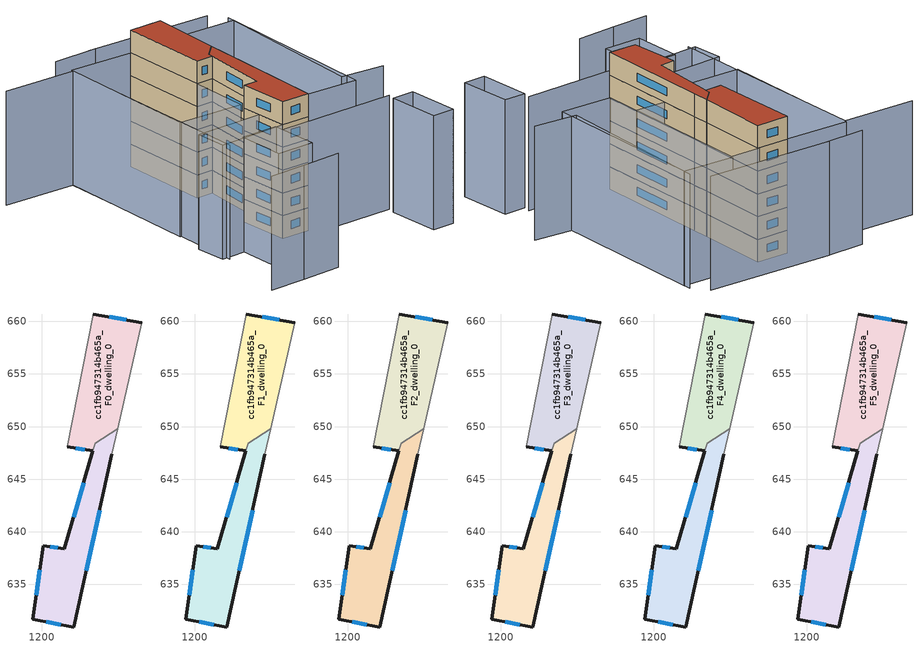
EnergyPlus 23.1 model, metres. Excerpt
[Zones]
cc1fb947314b465a_F0_dwelling_0
 floor ground (EU_floor_Construction): 1209.52,659.87 1207.22,649.8 1205.07,648.42 1204.86,647.68 1202.44,648.08 1204.9,660.7 z0
 wall outside (EU_wall_Construction): 1209.52,659.87 1204.9,660.7 / 1202.44,648.08 1204.86,647.68 z0:3
 wall adiabatic (EU_wall_Construction): 1204.9,660.7 1202.44,648.08 / 1207.22,649.8 1209.52,659.87 z0:3
 wall to cc1fb947314b465a_F0_dwelling_1 (EU_wall_Construction): 1205.08,648.42 1207.22,649.8 / 1204.86,647.68 1205.07,648.42 z0:3
 window (EU_Window_Construction): 1208.02,660.14 1206.4,660.43 / 1203.22,647.95 1204.07,647.81 z0.98:2.02
cc1fb947314b465a_F0_dwelling_1
 floor ground (EU_floor_Construction): 1207.22,649.8 1206.67,647.38 1203.06,630.94 1199.12,631.67 1200.15,638.67 1202.15,638.37 1204.86,647.68 1205.08,648.42 z0
 wall outside (EU_wall_Construction): 1204.86,647.68 1202.15,638.37 1200.15,638.67 1199.12,631.67 1203.06,630.94 1206.67,647.38 z0:3
 wall adiabatic (EU_wall_Construction): 1206.67,647.38 1207.22,649.8 z0:3
 window (EU_Window_Construction): 1204.23,636.29 1205.49,642.04 / 1200.4,631.43 1201.78,631.18 / 1199.81,636.4 1199.46,633.95 / 1201.5,638.47 1200.8,638.58 / 1203.98,644.65 1203.03,641.4 z0.98:2.02
cc1fb947314b465a_F1_dwelling_0
 floor to cc1fb947314b465a_F0_dwelling_0 (EU_floor_Construction): 1209.52,659.87 1207.22,649.8 1205.08,648.42 1204.86,647.68 1202.44,648.08 1204.9,660.7 z3
 wall outside (EU_wall_Construction): 1209.52,659.87 1204.9,660.7 / 1202.44,648.08 1204.86,647.68 z3:6
 wall adiabatic (EU_wall_Construction): 1204.9,660.7 1202.44,648.08 / 1207.22,649.8 1209.52,659.87 z3:6
 wall to cc1fb947314b465a_F1_dwelling_1 (EU_wall_Construction): 1205.08,648.42 1207.22,649.8 / 1204.86,647.68 1205.07,648.42 z3:6
 window (EU_Window_Construction): 1208.02,660.14 1206.4,660.43 / 1203.22,647.95 1204.07,647.81 z3.98:5.02
cc1fb947314b465a_F1_dwelling_1
 floor to cc1fb947314b465a_F0_dwelling_1 (EU_floor_Construction): 1207.22,649.8 1206.67,647.38 1203.06,630.94 1199.12,631.67 1200.15,638.67 1202.15,638.37 1204.86,647.68 1205.08,648.42 z3
 wall outside (EU_wall_Construction): 1204.86,647.68 1202.15,638.37 1200.15,638.67 1199.12,631.67 1203.06,630.94 1206.67,647.38 z3:6
 wall adiabatic (EU_wall_Construction): 1206.67,647.38 1207.22,649.8 z3:6
 window (EU_Window_Construction): 1204.23,636.29 1205.49,642.04 / 1200.4,631.43 1201.78,631.18 / 1199.81,636.4 1199.46,633.95 / 1201.5,638.47 1200.8,638.58 / 1203.98,644.65 1203.03,641.4 z3.98:5.02
cc1fb947314b465a_F2_dwelling_0
 floor to cc1fb947314b465a_F1_dwelling_0 (EU_floor_Construction): 1209.52,659.87 1207.22,649.8 1205.08,648.42 1204.86,647.68 1202.44,648.08 1204.9,660.7 z6
 wall outside (EU_wall_Construction): 1209.52,659.87 1204.9,660.7 / 1202.44,648.08 1204.86,647.68 z6:9
 wall adiabatic (EU_wall_Construction): 1204.9,660.7 1202.44,648.08 / 1207.22,649.8 1209.52,659.87 z6:9
 wall to cc1fb947314b465a_F2_dwelling_1 (EU_wall_Construction): 1205.08,648.42 1207.22,649.8 / 1204.86,647.68 1205.07,648.42 z6:9
 window (EU_Window_Construction): 1208.02,660.14 1206.4,660.43 / 1203.22,647.95 1204.07,647.81 z6.98:8.02
cc1fb947314b465a_F2_dwelling_1
 floor to cc1fb947314b465a_F1_dwelling_1 (EU_floor_Construction): 1207.22,649.8 1206.67,647.38 1203.06,630.94 1199.12,631.67 1200.15,638.67 1202.15,638.37 1204.86,647.68 1205.08,648.42 z6
 wall outside (EU_wall_Construction): 1204.86,647.68 1202.15,638.37 1200.15,638.67 1199.12,631.67 1203.06,630.94 1206.67,647.38 z6:9
 wall adiabatic (EU_wall_Construction): 1206.67,647.38 1207.22,649.8 z6:9
 window (EU_Window_Construction): 1204.23,636.29 1205.49,642.04 / 1200.4,631.43 1201.78,631.18 / 1199.81,636.4 1199.46,633.95 / 1201.5,638.47 1200.8,638.58 / 1203.98,644.65 1203.03,641.4 z6.98:8.02
cc1fb947314b465a_F3_dwelling_0
 floor to cc1fb947314b465a_F2_dwelling_0 (EU_floor_Construction): 1209.52,659.87 1207.22,649.8 1205.08,648.42 1204.86,647.68 1202.44,648.08 1204.9,660.7 z9
 wall outside (EU_wall_Construction): 1209.52,659.87 1204.9,660.7 / 1202.44,648.08 1204.86,647.68 z9:12
 wall adiabatic (EU_wall_Construction): 1204.9,660.7 1202.44,648.08 / 1207.22,649.8 1209.52,659.87 z9:12
 wall to cc1fb947314b465a_F3_dwelling_1 (EU_wall_Construction): 1205.08,648.42 1207.22,649.8 / 1204.86,647.68 1205.07,648.42 z9:12
 window (EU_Window_Construction): 1208.02,660.14 1206.4,660.43 / 1203.22,647.95 1204.07,647.81 z9.98:11.02
cc1fb947314b465a_F3_dwelling_1
 floor to cc1fb947314b465a_F2_dwelling_1 (EU_floor_Construction): 1207.22,649.8 1206.67,647.38 1203.06,630.94 1199.12,631.67 1200.15,638.67 1202.15,638.37 1204.86,647.68 1205.08,648.42 z9
 wall outside (EU_wall_Construction): 1204.86,647.68 1202.15,638.37 1200.15,638.67 1199.12,631.67 1203.06,630.94 1206.67,647.38 z9:12
 wall adiabatic (EU_wall_Construction): 1206.67,647.38 1207.22,649.8 z9:12
 window (EU_Window_Construction): 1204.23,636.29 1205.49,642.04 / 1200.4,631.43 1201.78,631.18 / 1199.81,636.4 1199.46,633.95 / 1201.5,638.47 1200.8,638.58 / 1203.98,644.65 1203.03,641.4 z9.98:11.02
cc1fb947314b465a_F4_dwelling_0
 floor to cc1fb947314b465a_F3_dwelling_0 (EU_floor_Construction): 1209.52,659.87 1207.22,649.8 1205.08,648.42 1204.86,647.68 1202.44,648.08 1204.9,660.7 z12
 wall outside (EU_wall_Construction): 1209.52,659.87 1204.9,660.7 / 1202.44,648.08 1204.86,647.68 z12:15
 wall adiabatic (EU_wall_Construction): 1204.9,660.7 1202.44,648.08 / 1207.22,649.8 1209.52,659.87 z12:15
 wall to cc1fb947314b465a_F4_dwelling_1 (EU_wall_Construction): 1205.08,648.42 1207.22,649.8 / 1204.86,647.68 1205.07,648.42 z12:15
 window (EU_Window_Construction): 1208.02,660.14 1206.4,660.43 / 1203.22,647.95 1204.07,647.81 z12.98:14.02
cc1fb947314b465a_F4_dwelling_1
 floor to cc1fb947314b465a_F3_dwelling_1 (EU_floor_Construction): 1207.22,649.8 1206.67,647.38 1203.06,630.94 1199.12,631.67 1200.15,638.67 1202.15,638.37 1204.86,647.68 1205.08,648.42 z12
 wall outside (EU_wall_Construction): 1204.86,647.68 1202.15,638.37 1200.15,638.67 1199.12,631.67 1203.06,630.94 1206.67,647.38 z12:15
 wall adiabatic (EU_wall_Construction): 1206.67,647.38 1207.22,649.8 z12:15
 window (EU_Window_Construction): 1204.23,636.29 1205.49,642.04 / 1200.4,631.43 1201.78,631.18 / 1199.81,636.4 1199.46,633.95 / 1201.5,638.47 1200.8,638.58 / 1203.98,644.65 1203.03,641.4 z12.98:14.02
cc1fb947314b465a_F5_dwelling_0
 floor to cc1fb947314b465a_F4_dwelling_0 (EU_floor_Construction): 1209.52,659.87 1207.22,649.8 1205.08,648.42 1204.86,647.68 1202.44,648.08 1204.9,660.7 z15
 wall outside (EU_wall_Construction): 1209.52,659.87 1204.9,660.7 / 1202.44,648.08 1204.86,647.68 z15:18
 wall adiabatic (EU_wall_Construction): 1204.9,660.7 1202.44,648.08 / 1207.22,649.8 1209.52,659.87 z15:18
 wall to cc1fb947314b465a_F5_dwelling_1 (EU_wall_Construction): 1205.08,648.42 1207.22,649.8 / 1204.86,647.68 1205.07,648.42 z15:18
 window (EU_Window_Construction): 1208.02,660.14 1206.4,660.43 / 1203.22,647.95 1204.07,647.81 z15.98:17.02
 roof outside (EU_roof_Construction): 1207.22,649.8 1209.52,659.87 1204.9,660.7 1202.44,648.08 1204.86,647.68 1205.08,648.42 z18
cc1fb947314b465a_F5_dwelling_1
 floor to cc1fb947314b465a_F4_dwelling_1 (EU_floor_Construction): 1207.22,649.8 1206.67,647.38 1203.06,630.94 1199.12,631.67 1200.15,638.67 1202.15,638.37 1204.86,647.68 1205.08,648.42 z15
 wall outside (EU_wall_Construction): 1204.86,647.68 1202.15,638.37 1200.15,638.67 1199.12,631.67 1203.06,630.94 1206.67,647.38 z15:18
 wall adiabatic (EU_wall_Construction): 1206.67,647.38 1207.22,649.8 z15:18
 window (EU_Window_Construction): 1204.23,636.29 1205.49,642.04 / 1200.4,631.43 1201.78,631.18 / 1199.81,636.4 1199.46,633.95 / 1201.5,638.47 1200.8,638.58 / 1203.98,644.65 1203.03,641.4 z15.98:17.02
 roof outside (EU_roof_Construction): 1203.06,630.94 1206.67,647.38 1207.22,649.8 1205.08,648.42 1204.86,647.68 1202.15,638.37 1200.15,638.67 1199.12,631.67 z18
shading: 1190.77,621.27 1196.37,620.57 / 1185.5,621.97 1190.77,621.31 / 1198.16,630.61 1214.71,627.86 / 1221.53,634.54 1215.52,636.04 / 1215.52,636.04 1221.22,658.85 / 1185.7,664.39 1195.91,662.32 / 1195.91,662.32 1189.83,632.32 / 1220.11,661.27 1202.15,665.01 / 1203.14,664.8 1196.87,665.84 / 1217.32,626.32 1216.25,619 / 1216.25,619 1213.15,619.46 / 1213.15,619.46 1214.22,626.78 / 1214.22,626.78 1217.32,626.32 / 1198.05,631.86 1196.87,625.13 / 1196.87,625.13 1191.64,626.05 / 1191.64,626.05 1192.82,632.78 / 1192.82,632.78 1198.05,631.86 / 1199.75,635.95 1199.12,631.62 / 1199.12,631.62 1189.34,633.05 / 1189.34,633.05 1189.97,637.37 / 1189.97,637.37 1199.75,635.95 / 1208.54,635.63 1213.68,659.39 / 1213.68,659.39 1220.96,657.81 / 1220.96,657.81 1215.81,634.05 / 1215.81,634.05 1208.54,635.63 / 1213.63,659.13 1209.65,640.74 / 1209.65,640.74 1205.43,641.65 / 1205.43,641.65 1209.41,660.05 / 1209.41,660.05 1213.63,659.13 / 1191.56,641.6 1195.96,662.58 / 1195.96,662.58 1205.08,660.67 / 1205.08,660.67 1200.68,639.69 / 1200.68,639.69 1191.56,641.6 z0:15
[Building]
EU S2 Campaign: North Axis=0; Terrain=City; Solar Distribution=FullExterior
[Site:Location]
Bologna: Latitude=44.5; Longitude=11.25; Time Zone=1; Elevation=37
[SizingPeriod:WeatherFileDays]
AnnualSizingPeriod: Begin Month=1; Begin Day of Month=1; End Month=12; End Day of Month=31; Day of Week for Start Day=Monday; Use Weather File Daylight Saving Period=No; Use Weather File Rain and Snow Indicators=No
[MATERIAL]
EU_InternalMass_Material: Roughness=MediumRough; Thickness=0.1; Conductivity=1; Density=1800; Specific Heat=900; Thermal Absorptance=0.9; Solar Absorptance=0.7; Visible Absorptance=0.7
[MATERIAL:NOMASS] Roughness=MediumRough; Thermal Absorptance=0.9; Solar Absorptance=0.7; Visible Absorptance=0.7
Name | Thermal Resistance
EU_wall_NoMass | 0.905828
EU_roof_NoMass | 0.37593
EU_floor_NoMass | 0.67114
[WINDOWMATERIAL:SIMPLEGLAZINGSYSTEM]
EU_Window_SimpleGlazing: UFactor=4.52486; Solar Heat Gain Coefficient=0.85; Visible Transmittance=0.85
[CONSTRUCTION]
EU_wall_Construction: EU_wall_NoMass
EU_roof_Construction: EU_roof_NoMass
EU_floor_Construction: EU_floor_NoMass
EU_Window_Construction: EU_Window_SimpleGlazing
EU_InternalMass_Construction: EU_InternalMass_Material
[ZONE] Type=1; Multiplier=1; Ceiling Height=autocalculate; Floor Area=autocalculate; Part of Total Floor Area=Yes
Name | Volume
cc1fb947314b465a_F0_dwelling_0; cc1fb947314b465a_F1_dwelling_0; cc1fb947314b465a_F2_dwelling_0; cc1fb947314b465a_F3_dwelling_0; cc1fb947314b465a_F4_dwelling_0; cc1fb947314b465a_F5_dwelling_0 | 164.016
cc1fb947314b465a_F0_dwelling_1; cc1fb947314b465a_F1_dwelling_1; cc1fb947314b465a_F2_dwelling_1; cc1fb947314b465a_F3_dwelling_1; cc1fb947314b465a_F4_dwelling_1; cc1fb947314b465a_F5_dwelling_1 | 162.264
[INTERNALMASS] Construction=EU_InternalMass_Construction
Name | Zone or ZoneList | Surface Area
cc1fb947314b465a_F0_dwelling_0_EU_InternalMass | cc1fb947314b465a_F0_dwelling_0 | 54.6722
cc1fb947314b465a_F0_dwelling_1_EU_InternalMass | cc1fb947314b465a_F0_dwelling_1 | 54.0946
cc1fb947314b465a_F1_dwelling_0_EU_InternalMass | cc1fb947314b465a_F1_dwelling_0 | 54.6722
cc1fb947314b465a_F1_dwelling_1_EU_InternalMass | cc1fb947314b465a_F1_dwelling_1 | 54.0946
cc1fb947314b465a_F2_dwelling_0_EU_InternalMass | cc1fb947314b465a_F2_dwelling_0 | 54.6722
cc1fb947314b465a_F2_dwelling_1_EU_InternalMass | cc1fb947314b465a_F2_dwelling_1 | 54.0946
cc1fb947314b465a_F3_dwelling_0_EU_InternalMass | cc1fb947314b465a_F3_dwelling_0 | 54.6722
cc1fb947314b465a_F3_dwelling_1_EU_InternalMass | cc1fb947314b465a_F3_dwelling_1 | 54.0946
cc1fb947314b465a_F4_dwelling_0_EU_InternalMass | cc1fb947314b465a_F4_dwelling_0 | 54.6722
cc1fb947314b465a_F4_dwelling_1_EU_InternalMass | cc1fb947314b465a_F4_dwelling_1 | 54.0946
cc1fb947314b465a_F5_dwelling_0_EU_InternalMass | cc1fb947314b465a_F5_dwelling_0 | 54.6722
cc1fb947314b465a_F5_dwelling_1_EU_InternalMass | cc1fb947314b465a_F5_dwelling_1 | 54.0946
[OTHEREQUIPMENT] Fuel Type=Electricity; Design Level Calculation Method=Watts/Area; Power per Zone Floor Area=1; Fraction Latent=0; Fraction Radiant=0; Fraction Lost=0; Carbon Dioxide Generation Rate=0; EndUse Subcategory=EU_Step8_InternalGains
Name | Zone or ZoneList or Space or SpaceList | Schedule
EU_Step8_InternalGain_cc1fb947314b465a_F0_dwelling_0_f000 | cc1fb947314b465a_F0_dwelling_0 | EU_Step8_GainSchedule_cc1fb947314b465a_F0_dwelling_0_f000
EU_Step8_InternalGain_cc1fb947314b465a_F0_dwelling_1_f000 | cc1fb947314b465a_F0_dwelling_1 | EU_Step8_GainSchedule_cc1fb947314b465a_F0_dwelling_1_f000
EU_Step8_InternalGain_cc1fb947314b465a_F1_dwelling_0_f000 | cc1fb947314b465a_F1_dwelling_0 | EU_Step8_GainSchedule_cc1fb947314b465a_F1_dwelling_0_f000
EU_Step8_InternalGain_cc1fb947314b465a_F1_dwelling_1_f000 | cc1fb947314b465a_F1_dwelling_1 | EU_Step8_GainSchedule_cc1fb947314b465a_F1_dwelling_1_f000
EU_Step8_InternalGain_cc1fb947314b465a_F2_dwelling_0_f000 | cc1fb947314b465a_F2_dwelling_0 | EU_Step8_GainSchedule_cc1fb947314b465a_F2_dwelling_0_f000
EU_Step8_InternalGain_cc1fb947314b465a_F2_dwelling_1_f000 | cc1fb947314b465a_F2_dwelling_1 | EU_Step8_GainSchedule_cc1fb947314b465a_F2_dwelling_1_f000
EU_Step8_InternalGain_cc1fb947314b465a_F3_dwelling_0_f000 | cc1fb947314b465a_F3_dwelling_0 | EU_Step8_GainSchedule_cc1fb947314b465a_F3_dwelling_0_f000
EU_Step8_InternalGain_cc1fb947314b465a_F3_dwelling_1_f000 | cc1fb947314b465a_F3_dwelling_1 | EU_Step8_GainSchedule_cc1fb947314b465a_F3_dwelling_1_f000
EU_Step8_InternalGain_cc1fb947314b465a_F4_dwelling_0_f000 | cc1fb947314b465a_F4_dwelling_0 | EU_Step8_GainSchedule_cc1fb947314b465a_F4_dwelling_0_f000
EU_Step8_InternalGain_cc1fb947314b465a_F4_dwelling_1_f000 | cc1fb947314b465a_F4_dwelling_1 | EU_Step8_GainSchedule_cc1fb947314b465a_F4_dwelling_1_f000
EU_Step8_InternalGain_cc1fb947314b465a_F5_dwelling_0_f000 | cc1fb947314b465a_F5_dwelling_0 | EU_Step8_GainSchedule_cc1fb947314b465a_F5_dwelling_0_f000
EU_Step8_InternalGain_cc1fb947314b465a_F5_dwelling_1_f000 | cc1fb947314b465a_F5_dwelling_1 | EU_Step8_GainSchedule_cc1fb947314b465a_F5_dwelling_1_f000
[ZONEVENTILATION:DESIGNFLOWRATE] Schedule=EU_AlwaysOn; Design Flow Rate Calculation Method=AirChanges/Hour; Air Changes per Hour=0.73129; Ventilation Type=Natural; Fan Pressure Rise=0; Fan Total Efficiency=1; Constant Term Coefficient=1; Temperature Term Coefficient=0; Velocity Term Coefficient=0; Velocity Squared Term Coefficient=0; Minimum Indoor Temperature=-100; Maximum Indoor Temperature=100; Delta Temperature=-100; Minimum Outdoor Temperature=-100; Maximum Outdoor Temperature=100; Maximum Wind Speed=40
Name | Zone or ZoneList or Space or SpaceList
EU_ConstantAir_cc1fb947314b465a_F0_dwelling_0 | cc1fb947314b465a_F0_dwelling_0
EU_ConstantAir_cc1fb947314b465a_F0_dwelling_1 | cc1fb947314b465a_F0_dwelling_1
EU_ConstantAir_cc1fb947314b465a_F1_dwelling_0 | cc1fb947314b465a_F1_dwelling_0
EU_ConstantAir_cc1fb947314b465a_F1_dwelling_1 | cc1fb947314b465a_F1_dwelling_1
EU_ConstantAir_cc1fb947314b465a_F2_dwelling_0 | cc1fb947314b465a_F2_dwelling_0
EU_ConstantAir_cc1fb947314b465a_F2_dwelling_1 | cc1fb947314b465a_F2_dwelling_1
EU_ConstantAir_cc1fb947314b465a_F3_dwelling_0 | cc1fb947314b465a_F3_dwelling_0
EU_ConstantAir_cc1fb947314b465a_F3_dwelling_1 | cc1fb947314b465a_F3_dwelling_1
EU_ConstantAir_cc1fb947314b465a_F4_dwelling_0 | cc1fb947314b465a_F4_dwelling_0
EU_ConstantAir_cc1fb947314b465a_F4_dwelling_1 | cc1fb947314b465a_F4_dwelling_1
EU_ConstantAir_cc1fb947314b465a_F5_dwelling_0 | cc1fb947314b465a_F5_dwelling_0
EU_ConstantAir_cc1fb947314b465a_F5_dwelling_1 | cc1fb947314b465a_F5_dwelling_1
[HVACTEMPLATE:THERMOSTAT] Constant Heating Setpoint=20; Constant Cooling Setpoint=50
EU_HeatOnly_cc1fb947314b465a_F0_dwelling_0; EU_HeatOnly_cc1fb947314b465a_F0_dwelling_1; EU_HeatOnly_cc1fb947314b465a_F1_dwelling_0; EU_HeatOnly_cc1fb947314b465a_F1_dwelling_1; EU_HeatOnly_cc1fb947314b465a_F2_dwelling_0; EU_HeatOnly_cc1fb947314b465a_F2_dwelling_1; EU_HeatOnly_cc1fb947314b465a_F3_dwelling_0; EU_HeatOnly_cc1fb947314b465a_F3_dwelling_1; EU_HeatOnly_cc1fb947314b465a_F4_dwelling_0; EU_HeatOnly_cc1fb947314b465a_F4_dwelling_1; EU_HeatOnly_cc1fb947314b465a_F5_dwelling_0; EU_HeatOnly_cc1fb947314b465a_F5_dwelling_1
[HVACTEMPLATE:ZONE:IDEALLOADSAIRSYSTEM] System Availability Schedule=EU_AlwaysOn; Maximum Heating Supply Air Temperature=50; Minimum Cooling Supply Air Temperature=13; Maximum Heating Supply Air Humidity Ratio=0.0156; Minimum Cooling Supply Air Humidity Ratio=0.0077; Heating Limit=NoLimit; Cooling Limit=NoLimit; Heating Availability Schedule=EU_AlwaysOn; Cooling Availability Schedule=EU_CoolingOff; Dehumidification Control Type=ConstantSensibleHeatRatio; Cooling Sensible Heat Ratio=0.7; Dehumidification Setpoint=60; Humidification Control Type=None; Humidification Setpoint=30; Outdoor Air Method=None; Outdoor Air Flow Rate per Person=0.00944; Outdoor Air Flow Rate per Zone Floor Area=0; Outdoor Air Flow Rate per Zone=0; Demand Controlled Ventilation Type=None; Outdoor Air Economizer Type=NoEconomizer; Heat Recovery Type=None; Sensible Heat Recovery Effectiveness=0.7; Latent Heat Recovery Effectiveness=0.65
Name | Template Thermostat
cc1fb947314b465a_F0_dwelling_0 | EU_HeatOnly_cc1fb947314b465a_F0_dwelling_0
cc1fb947314b465a_F0_dwelling_1 | EU_HeatOnly_cc1fb947314b465a_F0_dwelling_1
cc1fb947314b465a_F1_dwelling_0 | EU_HeatOnly_cc1fb947314b465a_F1_dwelling_0
cc1fb947314b465a_F1_dwelling_1 | EU_HeatOnly_cc1fb947314b465a_F1_dwelling_1
cc1fb947314b465a_F2_dwelling_0 | EU_HeatOnly_cc1fb947314b465a_F2_dwelling_0
cc1fb947314b465a_F2_dwelling_1 | EU_HeatOnly_cc1fb947314b465a_F2_dwelling_1
cc1fb947314b465a_F3_dwelling_0 | EU_HeatOnly_cc1fb947314b465a_F3_dwelling_0
cc1fb947314b465a_F3_dwelling_1 | EU_HeatOnly_cc1fb947314b465a_F3_dwelling_1
cc1fb947314b465a_F4_dwelling_0 | EU_HeatOnly_cc1fb947314b465a_F4_dwelling_0
cc1fb947314b465a_F4_dwelling_1 | EU_HeatOnly_cc1fb947314b465a_F4_dwelling_1
cc1fb947314b465a_F5_dwelling_0 | EU_HeatOnly_cc1fb947314b465a_F5_dwelling_0
cc1fb947314b465a_F5_dwelling_1 | EU_HeatOnly_cc1fb947314b465a_F5_dwelling_1
[SIZING:ZONE] Zone Cooling Design Supply Air Temperature Input Method=SupplyAirTemperature; Zone Cooling Design Supply Air Temperature=13; Zone Heating Design Supply Air Temperature Input Method=SupplyAirTemperature; Zone Heating Design Supply Air Temperature=50; Zone Cooling Design Supply Air Humidity Ratio=0.008; Zone Heating Design Supply Air Humidity Ratio=0.008; Cooling Design Air Flow Method=DesignDay; Cooling Design Air Flow Rate=0; Cooling Minimum Air Flow per Zone Floor Area=0.000762; Cooling Minimum Air Flow=0; Cooling Minimum Air Flow Fraction=0.2; Heating Design Air Flow Method=DesignDay; Heating Design Air Flow Rate=0; Heating Maximum Air Flow per Zone Floor Area=0.002032; Heating Maximum Air Flow=0.141576; Heating Maximum Air Flow Fraction=0.3; Account for Dedicated Outdoor Air System=No; Dedicated Outdoor Air System Control Strategy=NeutralSupplyAir; Dedicated Outdoor Air Low Setpoint Temperature for Design=autosize; Dedicated Outdoor Air High Setpoint Temperature for Design=autosize; Zone Load Sizing Method=Sensible Load Only No Latent Load; Zone Latent Cooling Design Supply Air Humidity Ratio Input Method=HumidityRatioDifference; Zone Cooling Design Supply Air Humidity Ratio Difference=0.005; Zone Latent Heating Design Supply Air Humidity Ratio Input Method=HumidityRatioDifference; Zone Humidification Design Supply Air Humidity Ratio Difference=0.005
cc1fb947314b465a_F0_dwelling_0; cc1fb947314b465a_F0_dwelling_1; cc1fb947314b465a_F1_dwelling_0; cc1fb947314b465a_F1_dwelling_1; cc1fb947314b465a_F2_dwelling_0; cc1fb947314b465a_F2_dwelling_1; cc1fb947314b465a_F3_dwelling_0; cc1fb947314b465a_F3_dwelling_1; cc1fb947314b465a_F4_dwelling_0; cc1fb947314b465a_F4_dwelling_1; cc1fb947314b465a_F5_dwelling_0; cc1fb947314b465a_F5_dwelling_1
[SCHEDULE:CONSTANT]
Name | Hourly Value
EU_AlwaysOn | 1
EU_CoolingOff | 0
[SCHEDULE:FILE] Column Number=1; Rows to Skip at Top=0; Number of Hours of Data=8760; Column Separator=Comma; Interpolate to Timestep=No; Minutes per Item=60; Adjust Schedule for Daylight Savings=Yes
Name | File
EU_Step8_GainSchedule_cc1fb947314b465a_F0_dwelling_0_f000 | ../../schedules/cc1fb947314b465a/cc1fb947314b465a_F0_dwelling_0_f000_gain.csv
EU_Step8_GainSchedule_cc1fb947314b465a_F0_dwelling_1_f000 | ../../schedules/cc1fb947314b465a/cc1fb947314b465a_F0_dwelling_1_f000_gain.csv
EU_Step8_GainSchedule_cc1fb947314b465a_F1_dwelling_0_f000 | ../../schedules/cc1fb947314b465a/cc1fb947314b465a_F1_dwelling_0_f000_gain.csv
EU_Step8_GainSchedule_cc1fb947314b465a_F1_dwelling_1_f000 | ../../schedules/cc1fb947314b465a/cc1fb947314b465a_F1_dwelling_1_f000_gain.csv
EU_Step8_GainSchedule_cc1fb947314b465a_F2_dwelling_0_f000 | ../../schedules/cc1fb947314b465a/cc1fb947314b465a_F2_dwelling_0_f000_gain.csv
EU_Step8_GainSchedule_cc1fb947314b465a_F2_dwelling_1_f000 | ../../schedules/cc1fb947314b465a/cc1fb947314b465a_F2_dwelling_1_f000_gain.csv
EU_Step8_GainSchedule_cc1fb947314b465a_F3_dwelling_0_f000 | ../../schedules/cc1fb947314b465a/cc1fb947314b465a_F3_dwelling_0_f000_gain.csv
EU_Step8_GainSchedule_cc1fb947314b465a_F3_dwelling_1_f000 | ../../schedules/cc1fb947314b465a/cc1fb947314b465a_F3_dwelling_1_f000_gain.csv
EU_Step8_GainSchedule_cc1fb947314b465a_F4_dwelling_0_f000 | ../../schedules/cc1fb947314b465a/cc1fb947314b465a_F4_dwelling_0_f000_gain.csv
EU_Step8_GainSchedule_cc1fb947314b465a_F4_dwelling_1_f000 | ../../schedules/cc1fb947314b465a/cc1fb947314b465a_F4_dwelling_1_f000_gain.csv
EU_Step8_GainSchedule_cc1fb947314b465a_F5_dwelling_0_f000 | ../../schedules/cc1fb947314b465a/cc1fb947314b465a_F5_dwelling_0_f000_gain.csv
EU_Step8_GainSchedule_cc1fb947314b465a_F5_dwelling_1_f000 | ../../schedules/cc1fb947314b465a/cc1fb947314b465a_F5_dwelling_1_f000_gain.csv
